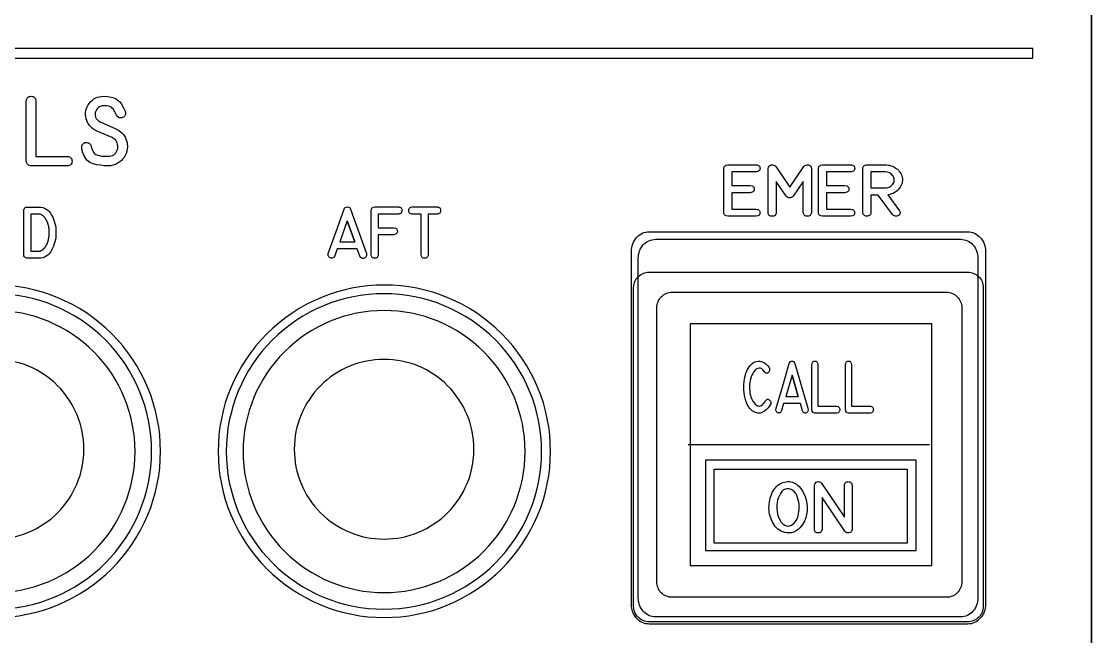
# Model space of a CAD drawing. Extents: x 214 to 359, y 82 to 686.
# Drawn here: x 288.5 to 359.4, y 166.4 to 207.1 of the extents above; entities that cross this region are included whole.
import ezdxf

# ---------------------------------------------------------------- set-up
doc = ezdxf.new("R2010")
doc.units = 0
for name, color, linetype in [('_BACKPANEL', 5, 'CONTINUOUS'), ('_ENGRAVING', 105, 'CONTINUOUS'), ('_LABELS', 30, 'CONTINUOUS'), ('_TOPLAYER', 1, 'CONTINUOUS')]:
    doc.layers.add(name, color=color, linetype=linetype)

msp = doc.modelspace()

# ---------------------------------------------------------------- linework, layer by layer
at = {"layer": '_BACKPANEL'}
for points in [[(359.375, 251.9), (214.375, 251.9), (214.375, 251.592), (214.375, 167.374), (214.375, 157.849), (355.624, 83.62), (358.386, 82.157), (358.497, 82.104), (358.611, 82.068), (358.675, 82.056), (358.743, 82.051), (358.87, 82.064), (358.989, 82.101), (359.096, 82.16), (359.19, 82.238), (359.267, 82.332), (359.325, 82.441), (359.362, 82.56), (359.375, 82.689), (359.375, 85.898), (359.375, 91.174), (359.375, 251.511)], [(330.075, 190.513), (351.17, 190.513), (351.276, 190.507), (351.378, 190.492), (351.476, 190.466), (351.571, 190.432), (351.661, 190.389), (351.745, 190.337), (351.824, 190.278), (351.897, 190.212), (351.963, 190.139), (352.023, 190.06), (352.074, 189.976), (352.117, 189.886), (352.151, 189.791), (352.177, 189.693), (352.192, 189.59), (352.197, 189.485), (352.197, 168.39), (352.192, 168.285), (352.177, 168.182), (352.151, 168.084), (352.117, 167.989), (352.074, 167.899), (352.023, 167.815), (351.963, 167.736), (351.897, 167.663), (351.824, 167.597), (351.745, 167.538), (351.661, 167.486), (351.571, 167.443), (351.476, 167.409), (351.378, 167.383), (351.276, 167.368), (351.17, 167.363), (330.075, 167.363), (329.969, 167.368), (329.867, 167.383), (329.769, 167.409), (329.674, 167.443), (329.584, 167.486), (329.5, 167.538), (329.421, 167.597), (329.348, 167.663), (329.281, 167.736), (329.222, 167.815), (329.171, 167.899), (329.128, 167.989), (329.094, 168.084), (329.068, 168.182), (329.053, 168.285), (329.047, 168.39), (329.047, 189.485), (329.053, 189.59), (329.068, 189.693), (329.094, 189.791), (329.128, 189.886), (329.171, 189.976), (329.222, 190.06), (329.281, 190.139), (329.348, 190.212), (329.421, 190.278), (329.5, 190.337), (329.584, 190.389), (329.674, 190.432), (329.769, 190.466), (329.867, 190.492), (329.969, 190.507)]]:
    msp.add_lwpolyline(points, close=True, dxfattribs=at)
for points in [[(286.689, 184.738, 0.414214), (280.739, 178.788, 0.414214), (286.689, 172.838, 0.414214), (292.639, 178.788, 0.414214)], [(312.519, 184.738, 0.414214), (306.569, 178.788, 0.414214), (312.519, 172.838, 0.414214), (318.469, 178.788, 0.414214)]]:
    msp.add_lwpolyline(points, format="xyb", close=True, dxfattribs=at)
at = {"layer": '_ENGRAVING'}
for points in [[(219.667, 204.678), (355.485, 204.678), (355.485, 205.314), (219.667, 205.314)], [(289.141, 197.542), (289.075, 197.551), (289.017, 197.568), (288.966, 197.594), (288.922, 197.629), (288.886, 197.673), (288.857, 197.725), (288.835, 197.786), (288.821, 197.855), (288.821, 201.838), (288.837, 201.913), (288.859, 201.979), (288.889, 202.034), (288.927, 202.079), (288.972, 202.114), (289.024, 202.138), (289.083, 202.152), (289.15, 202.156), (289.216, 202.15), (289.275, 202.134), (289.325, 202.109), (289.367, 202.074), (289.402, 202.029), (289.428, 201.975), (289.446, 201.911), (289.456, 201.838), (289.456, 198.17), (291.535, 198.173), (291.61, 198.16), (291.675, 198.139), (291.73, 198.11), (291.774, 198.074), (291.809, 198.03), (291.833, 197.977), (291.848, 197.917), (291.852, 197.849), (291.846, 197.782), (291.831, 197.723), (291.805, 197.672), (291.77, 197.629), (291.726, 197.595), (291.671, 197.569), (291.607, 197.551), (291.533, 197.542)], [(294.759, 199.999), (294.795, 199.984), (294.835, 199.963), (294.871, 199.943), (294.906, 199.922), (294.943, 199.9), (295.05, 199.824), (295.145, 199.74), (295.23, 199.649), (295.304, 199.551), (295.368, 199.446), (295.421, 199.334), (295.463, 199.215), (295.495, 199.089), (295.512, 198.987), (295.52, 198.884), (295.521, 198.779), (295.513, 198.673), (295.486, 198.522), (295.441, 198.378), (295.379, 198.239), (295.298, 198.106), (295.203, 197.984), (295.096, 197.876), (294.978, 197.783), (294.849, 197.704), (294.702, 197.637), (294.553, 197.589), (294.401, 197.561), (294.247, 197.551), (293.989, 197.559), (293.737, 197.585), (293.49, 197.626), (293.249, 197.685), (293.135, 197.726), (293.029, 197.78), (292.931, 197.849), (292.842, 197.931), (292.762, 198.028), (292.69, 198.139), (292.626, 198.264), (292.571, 198.402), (292.531, 198.556), (292.499, 198.713), (292.492, 198.792), (292.502, 198.866), (292.532, 198.935), (292.579, 198.999), (292.64, 199.052), (292.707, 199.085), (292.781, 199.099), (292.862, 199.094), (292.944, 199.067), (293.013, 199.021), (293.068, 198.956), (293.11, 198.873), (293.117, 198.853), (293.146, 198.737), (293.181, 198.633), (293.22, 198.542), (293.265, 198.463), (293.315, 198.396), (293.369, 198.341), (293.429, 198.299), (293.494, 198.27), (293.642, 198.229), (293.816, 198.201), (294.016, 198.186), (294.243, 198.184), (294.349, 198.19), (294.446, 198.21), (294.535, 198.242), (294.615, 198.288), (294.686, 198.346), (294.749, 198.417), (294.803, 198.501), (294.849, 198.598), (294.877, 198.692), (294.89, 198.787), (294.888, 198.884), (294.871, 198.982), (294.84, 199.078), (294.797, 199.165), (294.742, 199.244), (294.675, 199.315), (294.6, 199.369), (294.504, 199.421), (293.461, 199.878), (293.427, 199.896), (293.306, 199.967), (293.196, 200.045), (293.098, 200.131), (293.013, 200.223), (292.94, 200.323), (292.878, 200.429), (292.829, 200.543), (292.792, 200.664), (292.762, 200.806), (292.749, 200.945), (292.751, 201.08), (292.769, 201.211), (292.804, 201.339), (292.854, 201.462), (292.92, 201.583), (293.003, 201.699), (293.097, 201.806), (293.198, 201.9), (293.306, 201.978), (293.421, 202.043), (293.543, 202.093), (293.672, 202.129), (293.809, 202.15), (293.952, 202.157), (294.2, 202.151), (294.434, 202.107), (294.547, 202.078), (294.662, 202.033), (294.795, 201.961), (294.912, 201.876), (295.013, 201.778), (295.096, 201.669), (295.24, 201.427), (295.369, 201.166), (295.389, 201.108), (295.397, 201.054), (295.396, 201.002), (295.386, 200.954), (295.367, 200.907), (295.339, 200.858), (295.31, 200.822), (295.263, 200.781), (295.203, 200.747), (295.14, 200.727), (295.075, 200.722), (295.006, 200.732), (294.941, 200.755), (294.883, 200.792), (294.834, 200.845), (294.792, 200.912), (294.667, 201.179), (294.631, 201.244), (294.588, 201.303), (294.538, 201.357), (294.482, 201.405), (294.433, 201.436), (294.386, 201.458), (294.283, 201.495), (294.137, 201.52), (293.93, 201.527), (293.856, 201.522), (293.788, 201.509), (293.723, 201.488), (293.663, 201.459), (293.608, 201.422), (293.557, 201.378), (293.51, 201.326), (293.468, 201.265), (293.422, 201.181), (293.394, 201.091), (293.382, 200.997), (293.387, 200.898), (293.413, 200.78), (293.461, 200.676), (293.53, 200.587), (293.621, 200.511), (293.641, 200.496), (293.666, 200.482), (293.691, 200.47), (293.718, 200.459)], [(337.145, 197.155), (335.551, 197.155), (335.551, 196.244), (336.766, 196.244), (336.886, 196.216), (336.933, 196.195), (336.971, 196.168), (337.001, 196.135), (337.022, 196.098), (337.035, 196.055), (337.039, 196.007), (337.034, 195.959), (337.021, 195.917), (337, 195.879), (336.97, 195.847), (336.932, 195.821), (336.885, 195.799), (336.766, 195.772), (335.551, 195.772), (335.551, 194.679), (337.145, 194.679), (337.264, 194.651), (337.311, 194.629), (337.349, 194.602), (337.378, 194.571), (337.4, 194.533), (337.412, 194.491), (337.417, 194.444), (337.412, 194.397), (337.4, 194.354), (337.378, 194.318), (337.349, 194.286), (337.311, 194.259), (337.264, 194.238), (337.145, 194.211), (335.283, 194.211), (335.176, 194.236), (335.132, 194.257), (335.095, 194.283), (335.064, 194.316), (335.039, 194.354), (335.022, 194.398), (335.01, 194.447), (335.01, 197.386), (335.022, 197.438), (335.041, 197.483), (335.066, 197.522), (335.097, 197.554), (335.134, 197.58), (335.177, 197.599), (335.283, 197.619), (337.145, 197.619), (337.209, 197.611), (337.264, 197.597), (337.31, 197.577), (337.348, 197.551), (337.378, 197.519), (337.399, 197.48), (337.412, 197.436), (337.416, 197.385), (337.411, 197.334), (337.398, 197.29), (337.377, 197.252), (337.348, 197.22), (337.31, 197.194), (337.263, 197.175), (337.208, 197.161)], [(340.819, 194.444), (340.806, 194.389), (340.786, 194.342), (340.761, 194.302), (340.73, 194.269), (340.693, 194.244), (340.65, 194.226), (340.602, 194.215), (340.547, 194.212), (340.493, 194.216), (340.444, 194.227), (340.401, 194.245), (340.365, 194.27), (340.334, 194.303), (340.309, 194.343), (340.29, 194.39), (340.277, 194.444), (340.277, 196.522), (339.617, 195.546), (339.563, 195.497), (339.505, 195.462), (339.445, 195.44), (339.381, 195.431), (339.318, 195.436), (339.259, 195.457), (339.202, 195.493), (339.15, 195.546), (338.494, 196.517), (338.496, 194.444), (338.485, 194.39), (338.467, 194.343), (338.442, 194.303), (338.411, 194.271), (338.373, 194.245), (338.328, 194.228), (338.276, 194.217), (338.218, 194.213), (338.159, 194.217), (338.108, 194.228), (338.064, 194.246), (338.028, 194.272), (337.998, 194.304), (337.975, 194.343), (337.96, 194.39), (337.951, 194.444), (337.951, 197.383), (337.969, 197.469), (338.008, 197.535), (338.066, 197.583), (338.146, 197.611), (338.232, 197.619), (338.313, 197.604), (338.388, 197.566), (338.457, 197.506), (339.382, 196.13), (340.317, 197.506), (340.386, 197.566), (340.461, 197.603), (340.541, 197.618), (340.626, 197.611), (340.704, 197.582), (340.762, 197.534), (340.801, 197.468), (340.819, 197.383)], [(343.416, 197.155), (341.822, 197.155), (341.822, 196.244), (343.037, 196.244), (343.157, 196.216), (343.204, 196.195), (343.242, 196.168), (343.272, 196.135), (343.293, 196.098), (343.305, 196.055), (343.309, 196.007), (343.305, 195.959), (343.292, 195.917), (343.271, 195.879), (343.241, 195.847), (343.203, 195.821), (343.156, 195.799), (343.037, 195.772), (341.822, 195.772), (341.822, 194.679), (343.416, 194.679), (343.535, 194.651), (343.581, 194.629), (343.62, 194.602), (343.649, 194.571), (343.67, 194.533), (343.683, 194.491), (343.687, 194.444), (343.683, 194.397), (343.67, 194.354), (343.649, 194.318), (343.62, 194.286), (343.581, 194.259), (343.535, 194.238), (343.416, 194.211), (341.554, 194.211), (341.447, 194.236), (341.403, 194.257), (341.366, 194.283), (341.335, 194.316), (341.31, 194.354), (341.292, 194.398), (341.281, 194.447), (341.281, 197.386), (341.293, 197.438), (341.312, 197.483), (341.337, 197.522), (341.368, 197.554), (341.405, 197.58), (341.448, 197.599), (341.554, 197.619), (343.416, 197.619), (343.48, 197.611), (343.535, 197.597), (343.581, 197.577), (343.619, 197.551), (343.649, 197.519), (343.67, 197.48), (343.682, 197.436), (343.686, 197.385), (343.682, 197.334), (343.669, 197.29), (343.648, 197.252), (343.618, 197.22), (343.58, 197.194), (343.534, 197.175), (343.479, 197.161)], [(346.652, 194.572), (346.677, 194.526), (346.693, 194.482), (346.7, 194.439), (346.696, 194.399), (346.682, 194.36), (346.659, 194.324), (346.626, 194.289), (346.582, 194.256), (346.534, 194.232), (346.483, 194.218), (346.428, 194.213), (346.37, 194.218), (346.314, 194.231), (346.266, 194.253), (346.226, 194.283), (346.194, 194.321), (345.245, 195.617), (344.765, 195.617), (344.765, 194.446), (344.755, 194.378), (344.727, 194.321), (344.679, 194.274), (344.613, 194.237), (344.538, 194.214), (344.465, 194.211), (344.396, 194.226), (344.328, 194.261), (344.282, 194.298), (344.249, 194.341), (344.229, 194.39), (344.222, 194.446), (344.222, 197.386), (344.227, 197.432), (344.242, 197.475), (344.266, 197.515), (344.3, 197.551), (344.341, 197.58), (344.387, 197.602), (344.437, 197.615), (344.491, 197.619), (345.686, 197.619), (345.792, 197.615), (345.894, 197.604), (345.993, 197.586), (346.088, 197.56), (346.18, 197.526), (346.268, 197.485), (346.353, 197.437), (346.434, 197.382), (346.51, 197.32), (346.578, 197.255), (346.638, 197.186), (346.692, 197.113), (346.737, 197.036), (346.775, 196.954), (346.806, 196.869), (346.829, 196.78), (346.843, 196.683), (346.847, 196.588), (346.84, 196.494), (346.821, 196.402), (346.792, 196.311), (346.751, 196.222), (346.7, 196.135), (346.637, 196.049), (346.566, 195.968), (346.49, 195.895), (346.408, 195.831), (346.321, 195.775), (346.227, 195.728), (346.129, 195.689), (346.025, 195.658), (345.915, 195.635), (345.878, 195.63)], [(345.686, 196.085), (345.782, 196.091), (345.875, 196.11), (345.964, 196.143), (346.049, 196.188), (346.125, 196.243), (346.188, 196.307), (346.237, 196.378), (346.273, 196.457), (346.291, 196.521), (346.301, 196.582), (346.303, 196.643), (346.297, 196.701), (346.283, 196.759), (346.26, 196.814), (346.229, 196.868), (346.19, 196.921), (346.095, 197.013), (345.984, 197.082), (345.857, 197.127), (345.713, 197.15), (344.765, 197.15), (344.765, 196.085)], [(288.884, 194.825), (289.649, 194.825), (289.787, 194.816), (289.916, 194.791), (290.036, 194.75), (290.148, 194.692), (290.25, 194.618), (290.343, 194.527), (290.428, 194.419), (290.503, 194.295), (290.57, 194.161), (290.628, 194.023), (290.677, 193.882), (290.717, 193.738), (290.748, 193.591), (290.77, 193.44), (290.783, 193.286), (290.788, 193.129), (290.783, 192.972), (290.77, 192.818), (290.748, 192.667), (290.716, 192.52), (290.676, 192.376), (290.627, 192.235), (290.569, 192.097), (290.503, 191.963), (290.427, 191.839), (290.342, 191.731), (290.249, 191.64), (290.147, 191.566), (290.036, 191.508), (289.916, 191.466), (289.787, 191.442), (289.649, 191.433), (288.884, 191.433), (288.887, 191.433), (288.884, 191.433), (288.826, 191.443), (288.752, 191.473), (288.699, 191.52), (288.668, 191.585), (288.658, 191.668), (288.657, 191.668), (288.658, 194.593), (288.657, 194.606), (288.663, 194.65), (288.677, 194.69), (288.698, 194.727), (288.727, 194.761), (288.762, 194.789), (288.8, 194.809), (288.841, 194.821), (288.886, 194.825)], [(289.649, 191.9), (289.656, 191.9), (289.664, 191.9), (289.669, 191.901), (289.677, 191.902), (289.684, 191.903), (289.693, 191.904), (289.699, 191.904), (289.708, 191.905), (289.714, 191.906), (289.722, 191.907), (289.735, 191.91), (289.742, 191.913), (289.75, 191.917), (289.757, 191.918), (289.766, 191.92), (289.772, 191.922), (289.781, 191.925), (289.795, 191.932), (289.811, 191.938), (289.818, 191.941), (289.826, 191.945), (289.839, 191.953), (289.855, 191.962), (289.862, 191.966), (289.87, 191.971), (289.885, 191.981), (289.892, 191.986), (289.901, 191.991), (289.907, 191.996), (289.915, 192.003), (289.922, 192.007), (289.93, 192.013), (289.946, 192.026), (289.959, 192.039), (289.966, 192.046), (289.974, 192.054), (289.98, 192.061), (289.989, 192.069), (290.003, 192.082), (290.01, 192.089), (290.018, 192.097), (290.024, 192.105), (290.032, 192.114), (290.045, 192.13), (290.06, 192.149), (290.073, 192.167), (290.079, 192.176), (290.088, 192.185), (290.093, 192.195), (290.101, 192.205), (290.106, 192.216), (290.114, 192.226), (290.127, 192.246), (290.132, 192.257), (290.14, 192.268), (290.145, 192.279), (290.153, 192.289), (290.162, 192.311), (290.168, 192.323), (290.175, 192.336), (290.181, 192.347), (290.188, 192.359), (290.192, 192.371), (290.198, 192.384), (290.209, 192.409), (290.221, 192.435), (290.225, 192.448), (290.231, 192.462), (290.235, 192.475), (290.24, 192.49), (290.248, 192.516), (290.252, 192.53), (290.258, 192.544), (290.266, 192.573), (290.276, 192.601), (290.278, 192.615), (290.283, 192.631), (290.286, 192.645), (290.291, 192.66), (290.293, 192.673), (290.297, 192.688), (290.302, 192.72), (290.304, 192.734), (290.308, 192.75), (290.31, 192.764), (290.313, 192.78), (290.318, 192.811), (290.321, 192.826), (290.325, 192.842), (290.328, 192.874), (290.329, 192.888), (290.331, 192.905), (290.334, 192.937), (290.336, 192.968), (290.338, 193.001), (290.339, 193.033), (290.34, 193.049), (290.343, 193.066), (290.343, 193.08), (290.344, 193.097), (290.344, 193.112), (290.344, 193.129), (290.344, 193.145), (290.344, 193.16), (290.343, 193.176), (290.343, 193.194), (290.343, 193.208), (290.343, 193.225), (290.339, 193.258), (290.338, 193.288), (290.334, 193.323), (290.333, 193.353), (290.33, 193.384), (290.327, 193.399), (290.326, 193.415), (290.32, 193.447), (290.317, 193.461), (290.315, 193.477), (290.31, 193.508), (290.305, 193.54), (290.297, 193.569), (290.292, 193.598), (290.287, 193.612), (290.284, 193.627), (290.279, 193.641), (290.276, 193.657), (290.268, 193.685), (290.26, 193.713), (290.254, 193.726), (290.25, 193.74), (290.24, 193.768), (290.231, 193.795), (290.225, 193.807), (290.221, 193.821), (290.214, 193.833), (290.209, 193.846), (290.198, 193.871), (290.188, 193.894), (290.177, 193.919), (290.17, 193.93), (290.166, 193.94), (290.153, 193.964), (290.14, 193.985), (290.132, 193.996), (290.127, 194.007), (290.114, 194.026), (290.107, 194.036), (290.102, 194.046), (290.075, 194.084), (290.049, 194.121), (290.019, 194.154), (289.99, 194.185), (289.963, 194.214), (289.932, 194.238), (289.901, 194.263), (289.87, 194.285), (289.841, 194.303), (289.811, 194.318), (289.781, 194.329), (289.75, 194.341), (289.735, 194.345), (289.722, 194.351), (289.693, 194.356), (289.664, 194.358), (289.656, 194.358), (289.649, 194.358), (289.113, 194.358), (289.113, 191.9)], [(308.826, 191.749), (309.348, 193.212), (309.871, 194.675), (309.905, 194.741), (309.952, 194.789), (310.012, 194.818), (310.085, 194.828), (310.158, 194.819), (310.218, 194.79), (310.265, 194.742), (310.3, 194.675), (311.343, 191.741), (311.353, 191.635), (311.346, 191.589), (311.332, 191.549), (311.311, 191.513), (311.283, 191.484), (311.246, 191.459), (311.203, 191.439), (311.157, 191.426), (311.114, 191.422), (311.073, 191.427), (311.036, 191.44), (311.001, 191.462), (310.968, 191.492), (310.912, 191.579), (310.744, 192.053), (309.417, 192.053), (309.255, 191.59), (309.197, 191.503), (309.164, 191.473), (309.128, 191.451), (309.09, 191.439), (309.049, 191.435), (309.005, 191.44), (308.958, 191.453), (308.914, 191.474), (308.878, 191.499), (308.85, 191.529), (308.829, 191.563), (308.817, 191.603), (308.812, 191.647)], [(311.664, 191.665), (311.664, 194.592), (311.689, 194.689), (311.71, 194.728), (311.736, 194.76), (311.768, 194.787), (311.805, 194.807), (311.895, 194.828), (313.47, 194.828), (313.523, 194.82), (313.569, 194.806), (313.608, 194.786), (313.64, 194.76), (313.665, 194.727), (313.683, 194.689), (313.693, 194.644), (313.697, 194.593), (313.693, 194.542), (313.682, 194.497), (313.664, 194.459), (313.639, 194.427), (313.607, 194.401), (313.568, 194.381), (313.521, 194.368), (313.467, 194.361), (312.121, 194.361), (312.121, 193.454), (313.171, 193.454), (313.269, 193.433), (313.308, 193.414), (313.34, 193.389), (313.365, 193.358), (313.383, 193.321), (313.395, 193.279), (313.399, 193.23), (313.396, 193.18), (313.386, 193.137), (313.368, 193.098), (313.343, 193.065), (313.311, 193.038), (313.272, 193.016), (313.171, 192.987), (312.121, 192.987), (312.121, 191.665), (312.101, 191.564), (312.082, 191.525), (312.058, 191.492), (312.027, 191.467), (311.991, 191.448), (311.949, 191.437), (311.9, 191.432), (311.852, 191.435), (311.809, 191.446), (311.771, 191.464), (311.739, 191.489), (311.712, 191.522), (311.691, 191.562)], [(314.978, 191.661), (314.978, 194.36), (314.38, 194.36), (314.327, 194.367), (314.281, 194.381), (314.242, 194.401), (314.21, 194.427), (314.185, 194.459), (314.167, 194.498), (314.157, 194.542), (314.153, 194.593), (314.157, 194.644), (314.168, 194.688), (314.186, 194.727), (314.21, 194.759), (314.242, 194.785), (314.281, 194.806), (314.38, 194.828), (316.032, 194.828), (316.085, 194.82), (316.131, 194.806), (316.169, 194.786), (316.201, 194.76), (316.226, 194.727), (316.244, 194.689), (316.254, 194.644), (316.258, 194.593), (316.255, 194.542), (316.244, 194.497), (316.227, 194.459), (316.202, 194.426), (316.17, 194.4), (316.131, 194.381), (316.086, 194.367), (316.032, 194.36), (315.437, 194.36), (315.437, 191.661), (315.408, 191.559), (315.385, 191.518), (315.358, 191.486), (315.325, 191.46), (315.288, 191.442), (315.245, 191.432), (315.197, 191.429), (315.149, 191.434), (315.107, 191.445), (315.071, 191.463), (315.041, 191.489), (315.016, 191.521), (314.997, 191.561)], [(310.578, 192.519), (310.083, 193.913), (309.585, 192.519)], [(310.083, 193.913), (310.578, 192.519)], [(330.085, 193.188), (351.16, 193.188), (351.282, 193.181), (351.401, 193.161), (351.515, 193.128), (351.625, 193.084), (351.729, 193.029), (351.827, 192.963), (351.918, 192.887), (352.003, 192.802), (352.08, 192.709), (352.148, 192.607), (352.208, 192.498), (352.258, 192.383), (352.297, 192.262), (352.327, 192.135), (352.345, 192.004), (352.351, 191.869), (352.351, 168.528), (352.345, 168.393), (352.327, 168.261), (352.297, 168.135), (352.258, 168.014), (352.208, 167.898), (352.148, 167.79), (352.08, 167.688), (352.003, 167.595), (351.918, 167.51), (351.827, 167.434), (351.729, 167.368), (351.625, 167.313), (351.515, 167.268), (351.401, 167.236), (351.282, 167.216), (351.16, 167.209), (330.085, 167.209), (329.963, 167.216), (329.844, 167.236), (329.73, 167.268), (329.62, 167.313), (329.516, 167.368), (329.418, 167.434), (329.327, 167.51), (329.242, 167.595), (329.165, 167.688), (329.097, 167.79), (329.037, 167.898), (328.987, 168.014), (328.948, 168.135), (328.918, 168.261), (328.9, 168.393), (328.894, 168.528), (328.894, 191.869), (328.9, 192.004), (328.918, 192.135), (328.948, 192.262), (328.987, 192.383), (329.037, 192.498), (329.097, 192.607), (329.165, 192.709), (329.242, 192.802), (329.327, 192.887), (329.418, 192.963), (329.516, 193.029), (329.62, 193.084), (329.73, 193.128), (329.844, 193.161), (329.963, 193.181)], [(330.493, 192.688), (350.709, 192.688), (350.826, 192.681), (350.939, 192.662), (351.049, 192.631), (351.154, 192.588), (351.254, 192.535), (351.348, 192.471), (351.436, 192.398), (351.517, 192.317), (351.591, 192.227), (351.656, 192.129), (351.713, 192.024), (351.761, 191.913), (351.8, 191.797), (351.828, 191.675), (351.845, 191.549), (351.851, 191.419), (351.851, 168.956), (351.845, 168.826), (351.828, 168.7), (351.8, 168.578), (351.761, 168.462), (351.713, 168.351), (351.656, 168.246), (351.591, 168.148), (351.517, 168.058), (351.436, 167.977), (351.348, 167.904), (351.254, 167.84), (351.154, 167.787), (351.049, 167.744), (350.939, 167.713), (350.826, 167.694), (350.709, 167.688), (330.493, 167.688), (330.376, 167.694), (330.262, 167.713), (330.152, 167.744), (330.047, 167.787), (329.948, 167.84), (329.853, 167.904), (329.766, 167.977), (329.685, 168.058), (329.611, 168.148), (329.545, 168.246), (329.488, 168.351), (329.44, 168.462), (329.402, 168.578), (329.374, 168.7), (329.357, 168.826), (329.351, 168.956), (329.351, 191.419), (329.357, 191.549), (329.374, 191.675), (329.402, 191.797), (329.44, 191.913), (329.488, 192.024), (329.545, 192.129), (329.611, 192.227), (329.685, 192.317), (329.766, 192.398), (329.853, 192.471), (329.948, 192.535), (330.047, 192.588), (330.152, 192.631), (330.262, 192.662), (330.376, 192.681)]]:
    msp.add_lwpolyline(points, close=True, dxfattribs=at)
for points in [[(286.705, 189.656, 0.414214), (275.699, 178.65, 0.414214), (286.705, 167.644, 0.414214), (297.712, 178.65, 0.414214)], [(312.535, 189.656, 0.414214), (301.529, 178.65, 0.414214), (312.535, 167.644, 0.414214), (323.542, 178.65, 0.414214)], [(286.678, 189.081, 0.414214), (276.236, 178.64, 0.414214), (286.678, 168.198, 0.414214), (297.119, 178.64, 0.414214)], [(312.508, 189.081, 0.414214), (302.066, 178.64, 0.414214), (312.508, 168.198, 0.414214), (322.949, 178.64, 0.414214)]]:
    msp.add_lwpolyline(points, format="xyb", close=True, dxfattribs=at)
at = {"layer": '_LABELS'}
for points in [[(348.786, 171.089), (348.786, 187.091), (332.786, 187.091), (332.786, 171.089)], [(338.091, 181.717), (338.079, 181.696), (338.072, 181.684), (338.067, 181.674), (337.966, 181.529), (337.851, 181.407), (337.721, 181.307), (337.577, 181.23), (337.501, 181.202), (337.426, 181.184), (337.351, 181.175), (337.276, 181.176), (337.201, 181.187), (337.127, 181.208), (337.053, 181.238), (336.979, 181.278), (336.896, 181.335), (336.819, 181.402), (336.748, 181.477), (336.682, 181.562), (336.622, 181.656), (336.568, 181.758), (336.52, 181.871), (336.477, 181.992), (336.408, 182.246), (336.362, 182.505), (336.339, 182.769), (336.339, 183.038), (336.362, 183.304), (336.408, 183.559), (336.478, 183.802), (336.571, 184.035), (336.626, 184.143), (336.687, 184.241), (336.754, 184.328), (336.827, 184.404), (336.906, 184.47), (336.991, 184.525), (337.082, 184.57), (337.178, 184.604), (337.292, 184.625), (337.407, 184.623), (337.521, 184.598), (337.635, 184.549), (337.743, 184.483), (337.842, 184.405), (337.93, 184.314), (338.008, 184.212), (338.015, 184.2), (338.04, 184.148), (338.053, 184.094), (338.053, 184.038), (338.041, 183.979), (338.019, 183.924), (337.989, 183.881), (337.951, 183.849), (337.906, 183.828), (337.855, 183.82), (337.805, 183.831), (337.758, 183.859), (337.712, 183.905), (337.622, 184.02), (337.533, 184.1), (337.446, 184.146), (337.403, 184.156), (337.361, 184.158), (337.278, 184.143), (337.201, 184.11), (337.127, 184.058), (337.058, 183.986), (336.994, 183.9), (336.936, 183.802), (336.883, 183.693), (336.836, 183.572), (336.764, 183.328), (336.741, 183.211), (336.727, 183.099), (336.716, 182.853), (336.732, 182.605), (336.75, 182.483), (336.777, 182.364), (336.812, 182.249), (336.855, 182.138), (336.942, 181.964), (337.04, 181.826), (337.093, 181.771), (337.148, 181.724), (337.207, 181.686), (337.267, 181.658), (337.329, 181.641), (337.391, 181.64), (337.452, 181.654), (337.513, 181.683), (337.574, 181.727), (337.634, 181.787), (337.694, 181.861), (337.753, 181.951), (337.779, 181.995), (337.844, 182.063), (337.877, 182.082), (337.911, 182.092), (337.945, 182.091), (337.979, 182.081), (338.014, 182.061), (338.05, 182.031), (338.106, 181.96), (338.122, 181.922), (338.131, 181.883), (338.133, 181.844), (338.127, 181.803)], [(338.481, 181.504), (338.918, 182.987), (339.356, 184.471), (339.384, 184.538), (339.424, 184.586), (339.474, 184.615), (339.535, 184.626), (339.596, 184.617), (339.647, 184.588), (339.686, 184.539), (339.715, 184.471), (340.589, 181.495), (340.597, 181.387), (340.58, 181.3), (340.562, 181.264), (340.538, 181.234), (340.508, 181.209), (340.471, 181.189), (340.433, 181.176), (340.397, 181.172), (340.363, 181.176), (340.331, 181.19), (340.302, 181.212), (340.275, 181.243), (340.227, 181.33), (340.087, 181.812), (338.976, 181.812), (338.84, 181.342), (338.792, 181.254), (338.764, 181.223), (338.734, 181.201), (338.702, 181.188), (338.667, 181.184), (338.631, 181.189), (338.592, 181.203), (338.555, 181.224), (338.524, 181.249), (338.501, 181.28), (338.484, 181.315), (338.469, 181.4)], [(341.051, 181.177), (340.976, 181.197), (340.945, 181.216), (340.919, 181.242), (340.879, 181.314), (340.857, 181.411), (340.857, 184.387), (340.88, 184.493), (340.899, 184.534), (340.921, 184.568), (340.948, 184.593), (340.98, 184.612), (341.016, 184.622), (341.056, 184.625), (341.096, 184.62), (341.132, 184.609), (341.162, 184.59), (341.188, 184.563), (341.208, 184.53), (341.224, 184.489), (341.242, 184.387), (341.242, 181.647), (342.5, 181.648), (342.584, 181.623), (342.617, 181.602), (342.644, 181.575), (342.665, 181.541), (342.68, 181.502), (342.691, 181.407), (342.678, 181.312), (342.663, 181.274), (342.642, 181.242), (342.615, 181.217), (342.582, 181.197), (342.498, 181.177)], [(343.273, 181.177), (343.198, 181.197), (343.167, 181.216), (343.14, 181.242), (343.101, 181.314), (343.079, 181.411), (343.079, 184.387), (343.102, 184.493), (343.121, 184.534), (343.143, 184.568), (343.17, 184.593), (343.202, 184.612), (343.238, 184.622), (343.278, 184.625), (343.318, 184.62), (343.354, 184.609), (343.384, 184.59), (343.41, 184.563), (343.43, 184.53), (343.446, 184.489), (343.464, 184.387), (343.464, 181.647), (344.722, 181.648), (344.806, 181.623), (344.839, 181.602), (344.866, 181.575), (344.887, 181.541), (344.902, 181.502), (344.913, 181.407), (344.9, 181.312), (344.885, 181.274), (344.864, 181.242), (344.837, 181.217), (344.804, 181.197), (344.72, 181.177)], [(339.948, 182.285), (339.534, 183.698), (339.116, 182.285)], [(339.534, 183.698), (339.948, 182.285)], [(333.813, 178.072), (333.813, 177.93), (333.813, 172.072), (347.759, 172.072), (347.759, 178.072)], [(334.384, 177.474), (347.17, 177.474), (347.17, 172.572), (334.384, 172.572)], [(340.408, 175.667), (340.478, 175.435), (340.523, 175.198), (340.541, 174.958), (340.534, 174.712), (340.5, 174.47), (340.44, 174.239), (340.352, 174.019), (340.239, 173.809), (340.151, 173.687), (340.049, 173.574), (339.932, 173.471), (339.8, 173.378), (339.658, 173.303), (339.508, 173.258), (339.351, 173.241), (339.187, 173.253), (339.054, 173.281), (338.93, 173.319), (338.813, 173.368), (338.704, 173.428), (338.604, 173.499), (338.511, 173.581), (338.426, 173.674), (338.35, 173.778), (338.281, 173.888), (338.22, 174.002), (338.167, 174.119), (338.121, 174.239), (338.084, 174.362), (338.054, 174.488), (338.031, 174.617), (338.017, 174.75), (338.01, 174.883), (338.011, 175.016), (338.019, 175.147), (338.035, 175.278), (338.058, 175.408), (338.089, 175.537), (338.174, 175.793), (338.227, 175.916), (338.288, 176.03), (338.357, 176.135), (338.432, 176.232), (338.516, 176.32), (338.606, 176.399), (338.704, 176.47), (338.81, 176.532), (338.917, 176.581), (339.028, 176.617), (339.14, 176.638), (339.255, 176.645), (339.364, 176.64), (339.467, 176.626), (339.565, 176.601), (339.659, 176.568), (339.747, 176.524), (339.83, 176.472), (339.908, 176.409), (339.981, 176.337), (340.113, 176.179), (340.228, 176.015), (340.327, 175.845)], [(343.509, 173.474), (343.498, 173.395), (343.464, 173.331), (343.406, 173.284), (343.326, 173.252), (343.24, 173.241), (343.164, 173.253), (343.098, 173.29), (343.042, 173.351), (341.527, 175.587), (341.527, 173.474), (341.496, 173.372), (341.472, 173.332), (341.443, 173.3), (341.408, 173.274), (341.368, 173.256), (341.323, 173.245), (341.271, 173.242), (341.22, 173.245), (341.175, 173.256), (341.135, 173.274), (341.1, 173.3), (341.071, 173.332), (341.048, 173.372), (341.018, 173.474), (341.018, 176.406), (341.04, 176.485), (341.08, 176.549), (341.136, 176.598), (341.21, 176.633), (341.289, 176.647), (341.361, 176.635), (341.427, 176.596), (341.485, 176.53), (343.001, 174.291), (343.001, 176.406), (343.012, 176.461), (343.03, 176.509), (343.054, 176.55), (343.083, 176.583), (343.119, 176.609), (343.161, 176.627), (343.209, 176.637), (343.263, 176.641), (343.317, 176.636), (343.364, 176.625), (343.405, 176.606), (343.439, 176.581), (343.466, 176.548), (343.487, 176.508), (343.502, 176.46), (343.509, 176.406)], [(339.27, 176.173), (339.189, 176.168), (339.114, 176.153), (339.044, 176.127), (338.978, 176.091), (338.918, 176.045), (338.863, 175.988), (338.813, 175.922), (338.767, 175.845), (338.69, 175.686), (338.628, 175.54), (338.582, 175.406), (338.552, 175.283), (338.528, 175.096), (338.527, 174.873), (338.55, 174.634), (338.602, 174.398), (338.64, 174.283), (338.686, 174.175), (338.74, 174.072), (338.803, 173.974), (338.874, 173.888), (338.957, 173.818), (339.049, 173.763), (339.153, 173.725), (339.274, 173.703), (339.332, 173.703), (339.388, 173.711), (339.441, 173.726), (339.492, 173.749), (339.588, 173.817), (339.674, 173.901), (339.749, 173.987), (339.813, 174.076), (339.865, 174.168), (339.909, 174.271), (339.946, 174.389), (339.975, 174.521), (339.996, 174.669), (340.008, 174.824), (340.009, 174.979), (340, 175.134), (339.98, 175.289), (339.948, 175.44), (339.904, 175.584), (339.847, 175.719), (339.779, 175.847), (339.696, 175.96), (339.597, 176.05), (339.483, 176.118), (339.353, 176.163)]]:
    msp.add_lwpolyline(points, close=True, dxfattribs=at)
msp.add_lwpolyline([(332.647, 179.09), (348.647, 179.09)], dxfattribs=at)
at = {"layer": '_TOPLAYER'}
msp.add_lwpolyline([(359.375, 229.751), (359.375, 192.261), (359.375, 192.234), (359.375, 101.907)], dxfattribs=at)
msp.add_lwpolyline([(331.605, 189.181), (349.755, 189.181), (349.86, 189.176), (349.962, 189.16), (350.06, 189.135), (350.154, 189.101), (350.244, 189.058), (350.329, 189.006), (350.407, 188.947), (350.48, 188.881), (350.546, 188.809), (350.605, 188.73), (350.656, 188.645), (350.7, 188.556), (350.734, 188.461), (350.759, 188.363), (350.775, 188.261), (350.78, 188.156), (350.78, 170.006), (350.775, 169.901), (350.759, 169.799), (350.734, 169.701), (350.7, 169.606), (350.656, 169.517), (350.605, 169.432), (350.546, 169.353), (350.48, 169.281), (350.407, 169.215), (350.329, 169.156), (350.244, 169.104), (350.154, 169.061), (350.06, 169.027), (349.962, 169.002), (349.86, 168.986), (349.755, 168.981), (331.605, 168.981), (331.5, 168.986), (331.398, 169.002), (331.3, 169.027), (331.205, 169.061), (331.116, 169.104), (331.031, 169.156), (330.952, 169.215), (330.879, 169.281), (330.813, 169.353), (330.754, 169.432), (330.703, 169.517), (330.66, 169.606), (330.626, 169.701), (330.601, 169.799), (330.585, 169.901), (330.58, 170.006), (330.58, 188.156), (330.585, 188.261), (330.601, 188.363), (330.626, 188.461), (330.66, 188.556), (330.703, 188.645), (330.754, 188.73), (330.813, 188.809), (330.879, 188.881), (330.952, 188.947), (331.031, 189.006), (331.116, 189.058), (331.205, 189.101), (331.3, 189.135), (331.398, 189.16), (331.5, 189.176)], close=True, dxfattribs=at)
for points in [[(286.689, 187.971, 0.414214), (277.351, 178.633, 0.414214), (286.689, 169.296, 0.414214), (296.026, 178.633, 0.414214)], [(312.519, 187.971, 0.414214), (303.181, 178.633, 0.414214), (312.519, 169.296, 0.414214), (321.856, 178.633, 0.414214)]]:
    msp.add_lwpolyline(points, format="xyb", close=True, dxfattribs=at)

doc.saveas('drawing.dxf')
